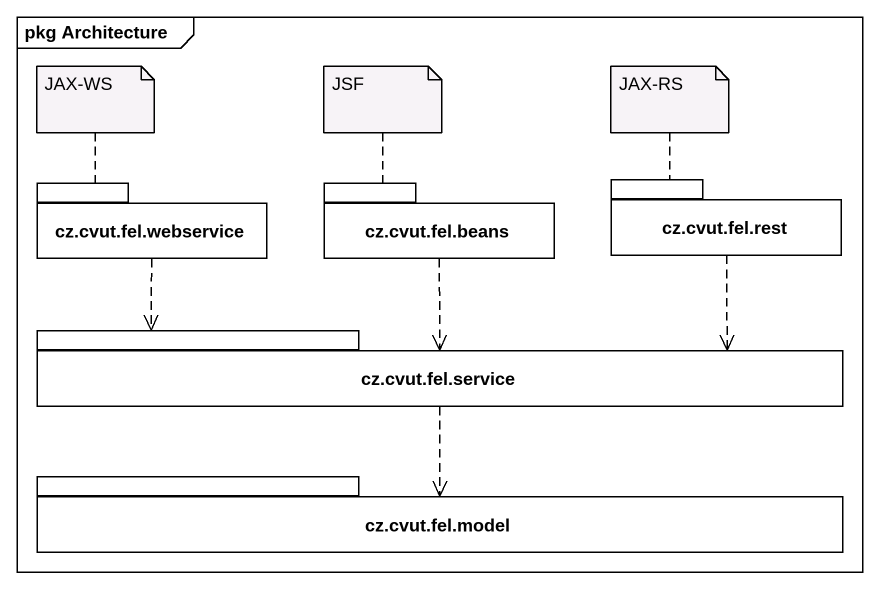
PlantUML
@startuml
mainframe pkg Architecture
package "cz.cvut.fel.webservice" as cz_cvut_fel_webservice {
}
package "cz.cvut.fel.beans" as cz_cvut_fel_beans {
}
package "cz.cvut.fel.rest" as cz_cvut_fel_rest {
}
package "cz.cvut.fel.service" as cz_cvut_fel_service {
}
package "cz.cvut.fel.model" as cz_cvut_fel_model {
}
cz_cvut_fel_webservice .right.> cz_cvut_fel_service
cz_cvut_fel_beans ..> cz_cvut_fel_service
cz_cvut_fel_rest .left.> cz_cvut_fel_service
cz_cvut_fel_service ..> cz_cvut_fel_model
note top of cz_cvut_fel_webservice : JAX-WS
note top of cz_cvut_fel_beans : JSF
note top of cz_cvut_fel_rest : JAX-RS
@enduml
